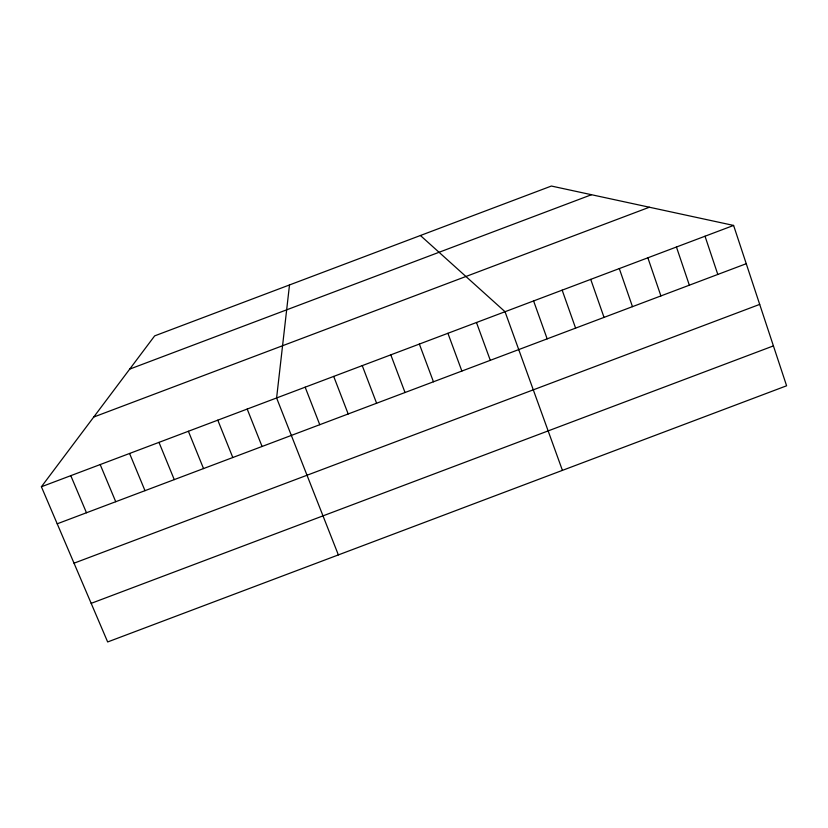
<?xml version="1.0" encoding="UTF-8"?>
<svg xmlns="http://www.w3.org/2000/svg" width="828" height="828" viewBox="0 0 828 828"><rect width="100%" height="100%" fill="white"/><g stroke="black" fill="none" stroke-linecap="round" stroke-linejoin="round"><path stroke-width="1.24" d="M289.5 284.946L276.604 397.968L338.362 554.905M41.4 486.76L154.66 335.878L551.386 186.041L733.598 225.433L786.6 385.786L107.661 641.959L41.4 486.76L733.598 225.433M129.717 369.102L591.492 194.715M93.74 417.033L649.369 207.228M57.215 523.803L746.245 263.708M74.023 563.185L759.7 304.394M91.173 603.353L773.414 345.897M420.417 235.504L505.039 311.721L562.419 470.376M70.794 475.665L86.474 512.76M100.188 464.57L115.734 501.716M129.582 453.475L144.993 490.673M158.986 442.369L174.263 479.619M188.391 431.274L203.533 468.576M217.795 420.169L232.803 457.522M247.199 409.063L262.072 446.478M305.159 387.183L319.763 424.702M333.705 376.409L348.184 413.969M362.25 365.624L376.605 403.246M390.806 354.85L405.027 392.513M419.361 344.065L433.448 381.78M447.917 333.291L461.869 371.058M476.473 322.506L490.3 360.325M533.594 300.937L547.163 338.859M562.16 290.152L575.595 328.126M590.726 279.367L604.036 317.393M619.303 268.582L632.468 306.65M647.869 257.798L660.91 295.917M676.445 247.013L689.351 285.184M705.021 236.218L717.804 274.441"/></g></svg>
